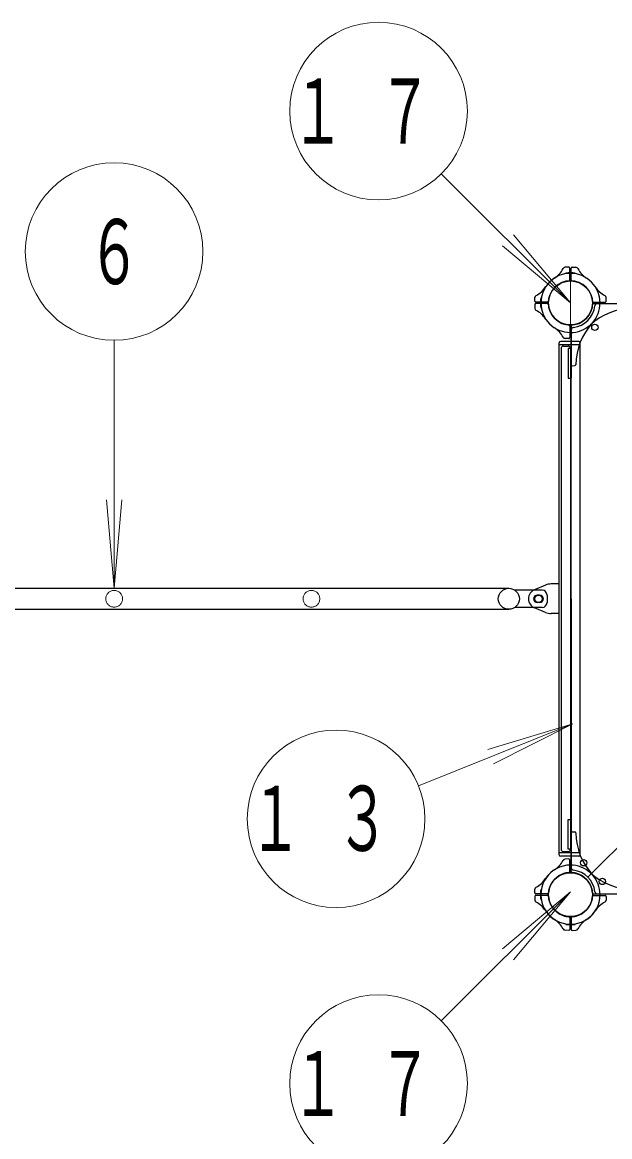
# Model space of a CAD drawing. Units: millimetres on the paper. Extents: x -385 to 0, y -594 to 267.
# Drawn here: x -166.53 to -146.69, y 106.64 to 144.3 of the extents above; entities that cross this region are included whole.
import ezdxf
from ezdxf.enums import TextEntityAlignment as Align

# ---------------------------------------------------------------- set-up
doc = ezdxf.new("R2010")
doc.units = ezdxf.units.MM
for name, pattern in [('USER1', [4.5, 2.5, -2]), ('USER2', [6, 3, -1, 1, -1]), ('USER3', [8, 3, -1, 1, -1, 1, -1])]:
    doc.linetypes.add(name, pattern=pattern)
doc.layers.add('LY_1', color=7, linetype='Continuous', lineweight=25)
doc.styles.add('ＭＳ ゴシック', font='')
doc.styles.get('ＭＳ ゴシック').set_extended_font_data('MS Gothic')

msp = doc.modelspace()

# ---------------------------------------------------------------- linework, layer by layer
at = {"layer": 'LY_1', "lineweight": 13}
for p, q in [((-152.378, 139.182), (-148.014, 134.819)), ((-148.014, 134.819), (-149.943, 137.117)), ((-148.014, 134.819), (-150.313, 136.748)), ((-163.431, 133.555), (-163.431, 125.175)), ((-163.431, 125.175), (-163.693, 128.164)), ((-163.431, 125.175), (-163.17, 128.164)), ((-153.15, 118.499), (-147.936, 120.592)), ((-147.936, 120.592), (-150.807, 119.721)), ((-147.936, 120.592), (-150.612, 119.236)), ((-152.378, 110.556), (-148.014, 114.919)), ((-148.014, 114.919), (-150.313, 112.991)), ((-148.014, 114.919), (-149.943, 112.621))]:
    msp.add_line(p, q, dxfattribs=at)
at = {"layer": 'LY_1'}
for p, q in [((-148.074, 136.026), (-148.205, 136.022)), ((-148.04, 135.6), (-148.04, 135.993)), ((-147.99, 135.6), (-147.99, 135.993)), ((-147.955, 136.026), (-147.834, 136.022)), ((-148.181, 135.805), (-148.181, 135.808)), ((-147.848, 135.805), (-147.848, 135.808)), ((-149.222, 134.879), (-149.217, 135.01)), ((-149.001, 134.986), (-149.003, 134.986)), ((-146.807, 134.879), (-146.812, 135)), ((-149.222, 134.76), (-149.217, 134.638)), ((-148.796, 134.844), (-149.188, 134.844)), ((-148.796, 134.794), (-149.188, 134.794)), ((-149.001, 134.652), (-149.003, 134.652)), ((-147.233, 134.844), (-146.841, 134.844)), ((-147.233, 134.794), (-138.014, 134.794)), ((-148.04, 134.038), (-148.04, 133.645)), ((-147.99, 134.038), (-147.99, 132.277)), ((-147.989, 124.819), (-147.989, 133.909)), ((-148.395, 116.169), (-148.395, 133.469)), ((-147.684, 133.402), (-148.395, 133.402)), ((-147.734, 133.519), (-148.345, 133.519)), ((-148.247, 133.36), (-148.097, 133.36)), ((-148.074, 133.612), (-148.195, 133.616)), ((-147.684, 116.169), (-147.684, 133.469)), ((-148.331, 133.277), (-148.331, 116.36)), ((-148.09, 133.277), (-148.09, 132.277)), ((-147.99, 133.277), (-148.09, 133.277)), ((-148.014, 133.277), (-148.014, 116.36)), ((-147.955, 132.695), (-147.867, 132.7)), ((-148.09, 132.277), (-147.99, 132.277)), ((-176.765, 125.175), (-150.098, 125.175)), ((-148.973, 125.111), (-149.894, 125.111)), ((-148.857, 125.281), (-149.226, 125.127)), ((-148.395, 125.319), (-148.665, 125.319)), ((-149.056, 124.944), (-149.14, 124.944)), ((-149.056, 124.694), (-149.14, 124.694)), ((-148.806, 124.944), (-148.806, 124.694)), ((-147.989, 124.819), (-147.989, 115.729)), ((-176.765, 124.463), (-150.098, 124.463)), ((-148.973, 124.527), (-149.894, 124.527)), ((-148.857, 124.358), (-149.226, 124.511)), ((-148.395, 124.319), (-148.665, 124.319)), ((-148.09, 117.361), (-147.99, 117.361)), ((-148.09, 116.361), (-148.09, 117.361)), ((-147.99, 115.6), (-147.99, 117.361)), ((-147.955, 116.943), (-147.867, 116.939)), ((-147.684, 116.236), (-148.395, 116.236)), ((-147.734, 116.119), (-148.345, 116.119)), ((-148.247, 116.277), (-148.097, 116.277)), ((-148.074, 116.026), (-148.195, 116.022)), ((-147.99, 116.361), (-148.09, 116.361)), ((-148.04, 115.6), (-148.04, 115.993)), ((-149.222, 114.879), (-149.217, 115)), ((-149.001, 114.986), (-149.003, 114.986)), ((-149.222, 114.76), (-149.217, 114.629)), ((-148.796, 114.844), (-149.188, 114.844)), ((-148.796, 114.794), (-149.188, 114.794)), ((-149.001, 114.652), (-149.003, 114.652)), ((-147.233, 114.844), (-138.014, 114.844)), ((-147.233, 114.794), (-146.841, 114.794)), ((-146.807, 114.76), (-146.812, 114.638)), ((-148.181, 113.833), (-148.181, 113.83)), ((-148.04, 114.038), (-148.04, 113.645)), ((-147.99, 114.038), (-147.99, 113.645)), ((-147.848, 113.833), (-147.848, 113.83)), ((-148.074, 113.612), (-148.205, 113.617)), ((-147.955, 113.612), (-147.834, 113.616))]:
    msp.add_line(p, q, dxfattribs=at)
at = {"layer": 'LY_1', "linetype": 'USER2', "lineweight": 13}
msp.add_line((-148.015, 135.728), (-148.015, 133.91), dxfattribs=at)
at = {"layer": 'LY_1', "linetype": 'USER3', "lineweight": 13}
msp.add_line((-147.425, 115.408), (-128.604, 134.23), dxfattribs=at)
at = {"layer": 'LY_1', "lineweight": 13}
for centre in [(-154.499, 141.304), (-163.431, 136.555), (-155.934, 117.381), (-154.499, 108.435)]:
    msp.add_circle(centre, 3, dxfattribs=at)
at = {"layer": 'LY_1'}
for centre, radius in [((-148.014, 134.819), 0.743), ((-147.189, 133.994), 0.108), ((-150.098, 124.819), 0.356), ((-149.098, 124.819), 0.125), ((-147.568, 115.897), 0.108), ((-148.014, 114.819), 0.743), ((-146.937, 115.266), 0.108)]:
    msp.add_circle(centre, radius, dxfattribs=at)
at = {"layer": 'LY_1', "linetype": 'USER1', "lineweight": 13}
for centre in [(-163.431, 124.819), (-156.765, 124.819)]:
    msp.add_circle(centre, 0.283, dxfattribs=at)
at = {"layer": 'LY_1'}
for centre, radius, start, end in [((-149.006, 136.361), 0.833, 302.7272, 332.5412), ((-148.192, 135.939), 0.0833, 92, 152.5412), ((-148.073, 135.993), 0.0333, 0, 92), ((-147.956, 135.993), 0.0333, 88, 180), ((-147.837, 135.939), 0.0833, 27.4588, 88), ((-147.023, 136.361), 0.833, 207.4588, 237.2728), ((-148.015, 134.819), 1, 90, 180), ((-148.165, 135.808), 0.0167, 98.6269, 180), ((-148.015, 134.819), 1.017, 90, 98.6269), ((-148.073, 135.6), 0.0333, 274.2707, 0), ((-148.015, 134.819), 1.017, 81.3731, 90), ((-148.015, 134.819), 1, 0, 90), ((-147.956, 135.6), 0.0333, 180, 265.7293), ((-147.865, 135.808), 0.0167, 0, 81.3731), ((-149.557, 135.81), 0.833, 297.4588, 327.2728), ((-148.015, 134.819), 0.75, 90, 180), ((-148.015, 134.819), 0.75, 0, 90), ((-146.472, 135.81), 0.833, 212.7272, 242.5412), ((-149.188, 134.877), 0.0333, 178, 270), ((-149.134, 134.997), 0.0833, 117.4588, 178), ((-148.015, 134.819), 1.017, 171.3731, 180), ((-149.003, 134.969), 0.0167, 90, 171.3731), ((-148.796, 134.877), 0.0333, 270, 355.7293), ((-147.233, 134.877), 0.0333, 184.2707, 270), ((-146.895, 134.997), 0.0833, 2, 62.5412), ((-146.841, 134.877), 0.0333, 270, 2), ((-149.188, 134.761), 0.0333, 90, 182), ((-149.134, 134.641), 0.0833, 182, 242.5412), ((-149.557, 133.828), 0.833, 32.7272, 62.5412), ((-148.015, 134.819), 1.017, 180, 188.6269), ((-149.003, 134.669), 0.0167, 188.6269, 270), ((-148.015, 134.819), 1, 180, 270), ((-148.796, 134.761), 0.0333, 4.2707, 90), ((-148.015, 134.819), 0.75, 180, 270), ((-148.015, 134.819), 0.75, 270, 0), ((-148.014, 134.819), 0.833, 276.7872, 353.2128), ((-145.887, 132.474), 2.167, 91.0841, 132.2172), ((-148.015, 134.819), 1, 317.7828, 0), ((-147.233, 134.761), 0.0333, 90, 175.7293), ((-147.104, 134.711), 0.0833, 90, 173.2128), ((-145.669, 132.691), 2.167, 137.7828, 178.9159), ((-149.006, 133.277), 0.833, 27.4588, 57.2728), ((-148.073, 134.038), 0.0333, 0, 85.7293), ((-148.015, 134.819), 1, 270, 312.2172), ((-147.956, 134.038), 0.0333, 94.2707, 180), ((-147.906, 133.909), 0.0833, 96.7872, 180), ((-148.345, 133.469), 0.05, 90, 180), ((-148.247, 133.277), 0.0833, 90, 180), ((-148.192, 133.7), 0.0833, 207.4588, 268), ((-148.097, 133.277), 0.0833, 0, 90), ((-148.073, 133.645), 0.0333, 268, 0), ((-147.734, 133.469), 0.05, 0, 90), ((-147.956, 132.728), 0.0333, 180, 273), ((-147.869, 132.733), 0.0333, 273, 358.9158), ((-149.098, 124.819), 0.333, 112.6199, 247.3801), ((-148.973, 124.944), 0.167, 0, 90), ((-148.665, 124.819), 0.5, 90, 112.6199), ((-149.14, 124.819), 0.125, 90, 270), ((-149.056, 124.819), 0.125, 270, 90), ((-148.973, 124.694), 0.167, 270, 0), ((-148.665, 124.819), 0.5, 247.3801, 270), ((-147.956, 116.91), 0.0333, 87, 180), ((-147.869, 116.905), 0.0333, 1.0841, 87), ((-145.669, 116.947), 2.167, 181.0841, 222.2172), ((-148.345, 116.169), 0.05, 180, 270), ((-148.247, 116.36), 0.0833, 180, 270), ((-148.192, 115.939), 0.0833, 92, 152.5412), ((-148.097, 116.36), 0.0833, 270, 0), ((-148.073, 115.993), 0.0333, 0, 92), ((-147.734, 116.169), 0.05, 270, 0), ((-148.015, 114.819), 1, 122.7272, 180), ((-148.014, 114.819), 1, 90, 147.2728), ((-149.006, 116.361), 0.833, 302.7272, 332.5412), ((-148.014, 114.819), 1, 47.7828, 90), ((-147.906, 115.729), 0.0833, 180, 263.2128), ((-148.014, 114.819), 0.833, 6.7872, 83.2128), ((-149.557, 115.81), 0.833, 297.4588, 327.2728), ((-148.015, 114.819), 0.75, 94.2707, 180), ((-148.014, 114.819), 0.75, 90, 175.7293), ((-148.073, 115.6), 0.0333, 274.2707, 0), ((-148.014, 114.819), 0.75, 4.2707, 90), ((-147.956, 115.6), 0.0333, 180, 265.7293), ((-148.015, 114.819), 0.75, 0, 85.7293), ((-145.887, 117.164), 2.167, 227.7828, 268.9158), ((-148.015, 114.819), 1, 0, 42.2172), ((-149.134, 114.997), 0.0833, 117.4588, 178), ((-148.015, 114.819), 1.017, 171.3731, 180), ((-149.003, 114.969), 0.0167, 90, 171.3731), ((-147.104, 114.927), 0.0833, 186.7872, 270), ((-149.188, 114.877), 0.0333, 178, 270), ((-149.188, 114.761), 0.0333, 90, 182), ((-149.134, 114.641), 0.0833, 182, 242.5412), ((-149.557, 113.828), 0.833, 32.7272, 62.5412), ((-148.015, 114.819), 1.017, 180, 188.6269), ((-149.003, 114.669), 0.0167, 188.6269, 270), ((-148.015, 114.819), 1, 180, 237.2728), ((-148.796, 114.877), 0.0333, 270, 355.7293), ((-148.796, 114.761), 0.0333, 4.2707, 90), ((-148.015, 114.819), 0.75, 180, 265.7293), ((-148.014, 114.819), 0.75, 184.2707, 270), ((-148.014, 114.819), 0.75, 270, 355.7293), ((-148.015, 114.819), 0.75, 274.2707, 0), ((-148.015, 114.819), 1, 302.7272, 0), ((-147.233, 114.877), 0.0333, 184.2707, 270), ((-147.233, 114.761), 0.0333, 90, 175.7293), ((-146.472, 113.828), 0.833, 117.4588, 147.2728), ((-146.895, 114.641), 0.0833, 297.4588, 358), ((-146.841, 114.761), 0.0333, 358, 90), ((-148.014, 114.819), 1, 212.7272, 270), ((-148.014, 114.819), 1, 270, 327.2728), ((-149.006, 113.277), 0.833, 27.4588, 57.2728), ((-148.164, 113.83), 0.0167, 180, 261.3731), ((-148.014, 114.819), 1.017, 261.3731, 270), ((-148.073, 114.038), 0.0333, 0, 85.7293), ((-148.014, 114.819), 1.017, 270, 278.6269), ((-147.956, 114.038), 0.0333, 94.2707, 180), ((-147.864, 113.83), 0.0167, 278.6269, 0), ((-147.023, 113.277), 0.833, 122.7272, 152.5412), ((-148.192, 113.7), 0.0833, 207.4588, 268), ((-148.073, 113.645), 0.0333, 268, 0), ((-147.956, 113.645), 0.0333, 180, 272), ((-147.837, 113.7), 0.0833, 272, 332.5412)]:
    msp.add_arc(centre, radius, start, end, dxfattribs=at)

# ---------------------------------------------------------------- texts
at = {"layer": 'LY_1', "style": 'ＭＳ ゴシック', "width": 0.6}
msp.add_text('６', height=2.199, dxfattribs=at).set_placement((-163.431, 136.555), align=Align.MIDDLE_CENTER)
at = {"layer": 'LY_1', "char_height": 2.199, "attachment_point": 5, "style": 'ＭＳ ゴシック'}
for s, insert in [('\\T1.64;\\W0.6;１７', (-154.499, 141.304)), ('\\T1.64;\\W0.6;１３', (-155.934, 117.381)), ('\\T1.64;\\W0.6;１７', (-154.499, 108.435))]:
    msp.add_mtext(s, dxfattribs=dict(at, insert=insert))

doc.saveas('drawing.dxf')
